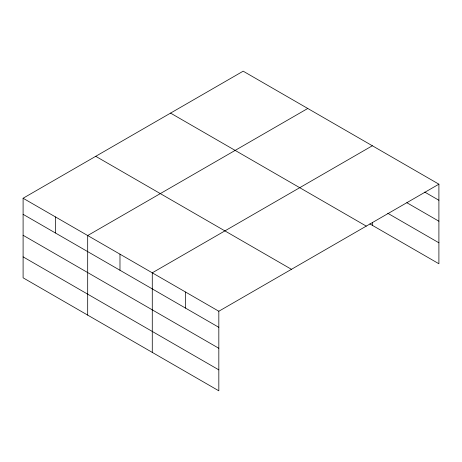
<?xml version="1.0" encoding="UTF-8"?>
<svg xmlns="http://www.w3.org/2000/svg" width="462" height="462" viewBox="0 0 462 462"><rect width="100%" height="100%" fill="white"/><g stroke="black" fill="none" stroke-linecap="round" stroke-linejoin="round"><path stroke-width="0.69" d="M438.9 184.182L243.174 71.183L23.1 198.244L23.1 277.818L218.826 390.817L218.826 311.244L438.9 184.182L438.9 263.756L369.871 223.903M307.767 108.472L87.688 235.533L87.688 315.107M372.355 145.761L152.275 272.823L152.275 352.396M424.728 192.082L438.9 200.265M406.86 202.72L438.9 221.217M387.757 213.277L438.9 242.804M170.553 113.109L366.274 226.114M95.726 156.312L291.447 269.311M23.1 198.244L218.826 311.244M23.1 214.328L218.826 327.327M23.1 235.279L218.826 348.279M23.1 256.866L218.826 369.866M372.355 222.545L372.355 225.34M185.551 292.03L185.551 308.114M119.981 254.175L119.981 270.258M55.394 216.886L55.394 232.969"/></g></svg>
